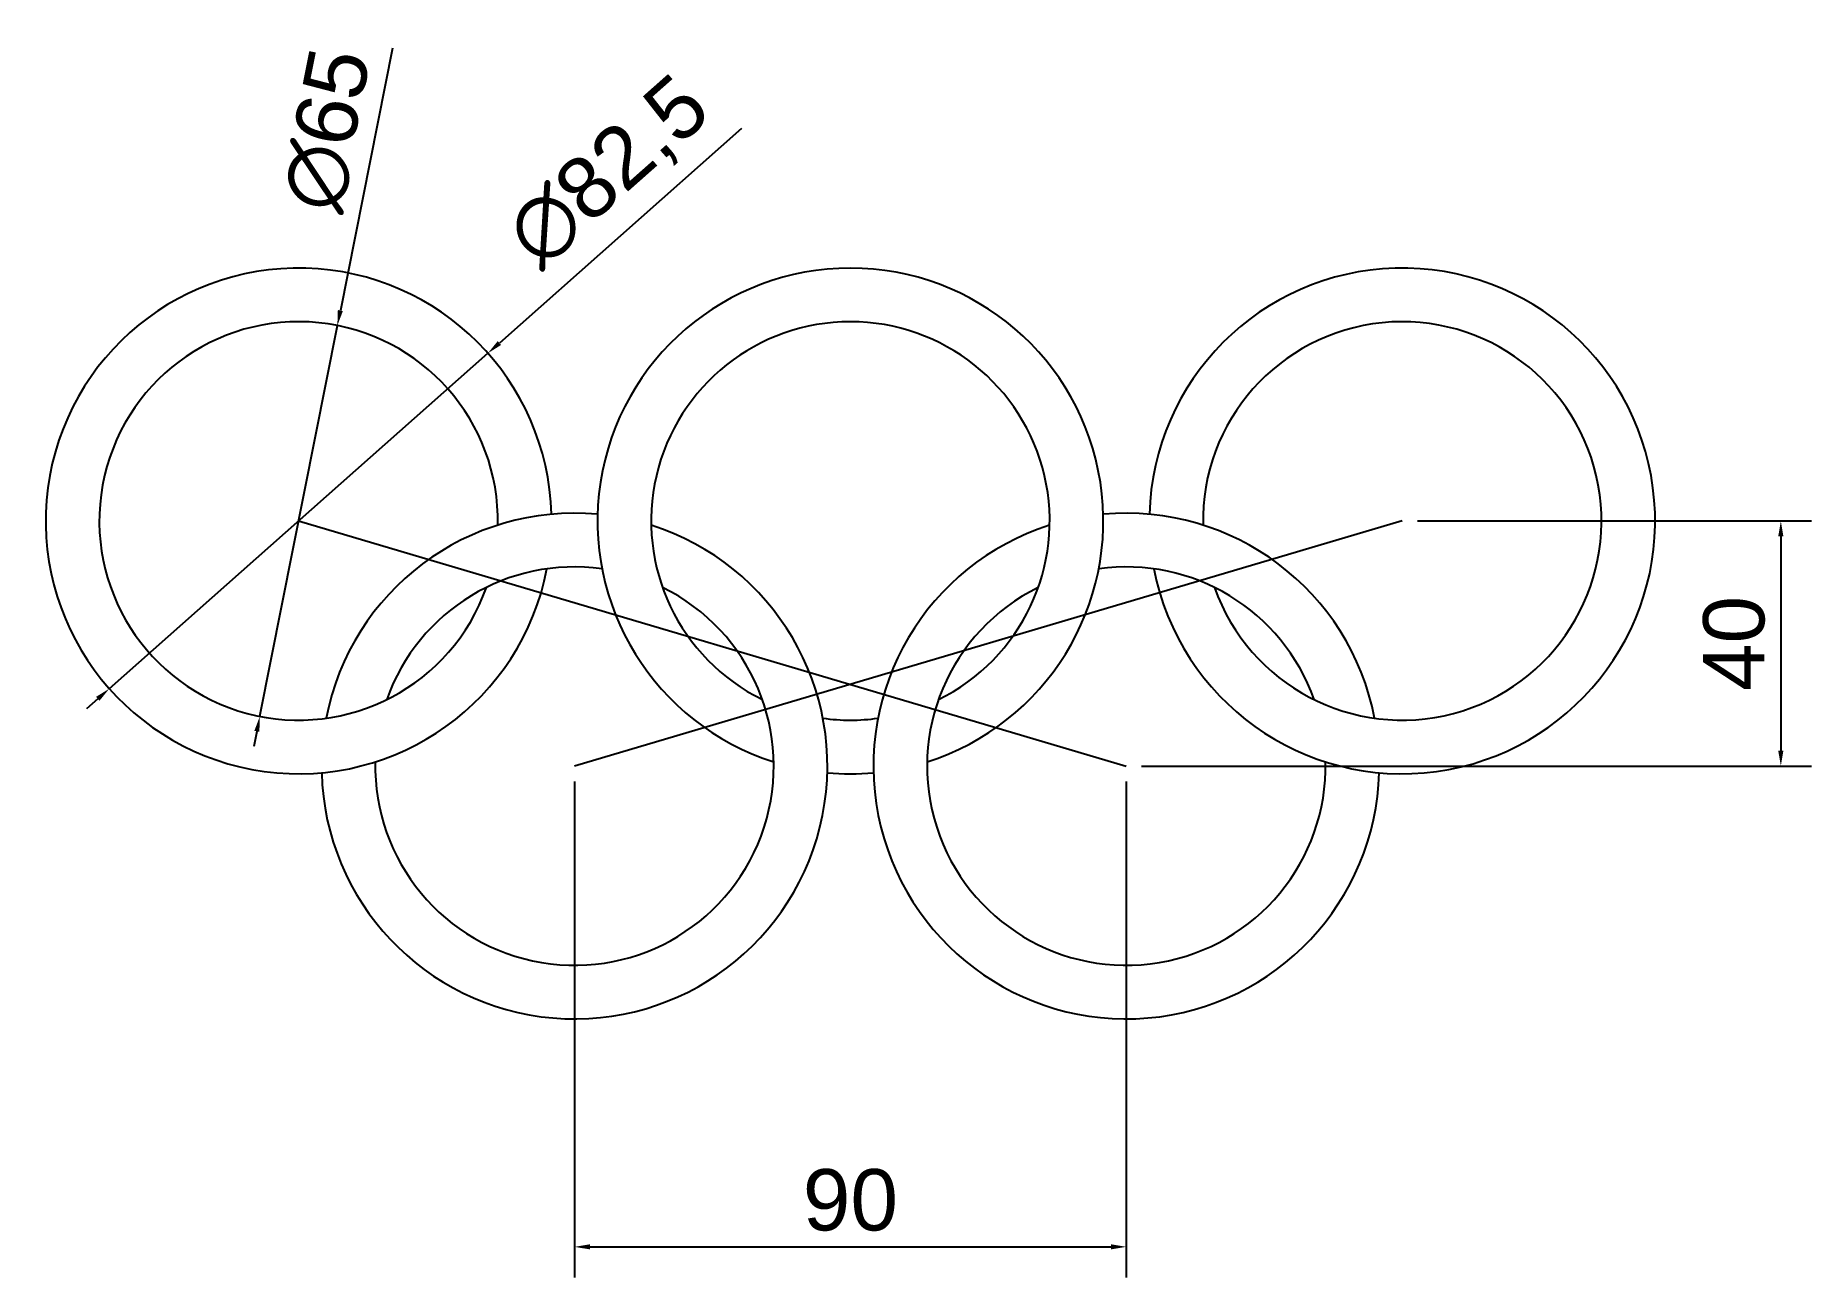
# Model space of a CAD drawing. Header units: millimetres. Extents: x -133 to 157, y -103 to 99.
import ezdxf

# ---------------------------------------------------------------- set-up
doc = ezdxf.new("R2010")
doc.units = ezdxf.units.MM
doc.layers.add('Cotas', color=253, linetype='Continuous')
doc.styles.get("Standard").update_dxf_attribs({"font": 'arial.ttf'})
doc.dimstyles.new('ISO-25', dxfattribs={"dimtxt": 10, "dimasz": 2.5, "dimexe": 5, "dimexo": 2.5, "dimgap": 2.5, "dimtad": 1, "dimtxsty": 'Standard', "dimcen": 2.5, "dimadec": 0, "dimazin": 0, "dimtfac": 1, "dimtmove": 0, "dimatfit": 3, "dimfxl": 1, "dimarcsym": 0})

# ---------------------------------------------------------------- blocks, each defined once
blk = doc.blocks.new('*D28')
at = {"layer": 'Cotas', "color": 0, "lineweight": -2, "transparency": 16777216}
for p, q in [((-74.77, 97.12), (-83.26, 54.33)), ((-96.39, -11.88), (-83.75, 51.88)), ((-96.88, -14.33), (-97.37, -16.78))]:
    blk.add_line(p, q, dxfattribs=at)
at = {"layer": 'Cotas', "color": 0, "transparency": 16777216}
for points in [[(-83.67, 54.41), (-82.85, 54.25), (-83.75, 51.88)], [(-97.29, -14.25), (-96.47, -14.41), (-96.39, -11.88)]]:
    blk.add_solid(points, dxfattribs=at)
at = {"layer": 'Defpoints', "color": 0, "transparency": 16777216}
for p in [(-83.75, 51.88), (-96.39, -11.88)]:
    blk.add_point(p, dxfattribs=at)
at = {"layer": 'Cotas', "color": 0, "transparency": 16777216, "insert": (-85.45, 83.8), "char_height": 10, "attachment_point": 5, "rotation": 78.7809}
blk.add_mtext('∅65', dxfattribs=at)
blk = doc.blocks.new('*D27')
at = {"layer": 'Cotas', "color": 0, "lineweight": -2, "transparency": 16777216}
for p, q in [((-17.81, 84.03), (-57.32, 49.01)), ((-120.94, -7.36), (-59.2, 47.36)), ((-122.82, -9.01), (-124.69, -10.67))]:
    blk.add_line(p, q, dxfattribs=at)
at = {"layer": 'Cotas', "color": 0, "transparency": 16777216}
for points in [[(-57.6, 49.33), (-57.05, 48.7), (-59.2, 47.36)], [(-123.09, -8.7), (-122.54, -9.33), (-120.94, -7.36)]]:
    blk.add_solid(points, dxfattribs=at)
at = {"layer": 'Defpoints', "color": 0, "transparency": 16777216}
for p in [(-59.2, 47.36), (-120.94, -7.36)]:
    blk.add_point(p, dxfattribs=at)
at = {"layer": 'Cotas', "color": 0, "transparency": 16777216, "insert": (-39.25, 76.62), "char_height": 10, "attachment_point": 5, "rotation": 41.5423}
blk.add_mtext('∅82,5', dxfattribs=at)
blk = doc.blocks.new('*D21')
at = {"layer": 'Cotas', "color": 0, "lineweight": -2, "transparency": 16777216}
for p, q in [((-45.07, -22.5), (-45.07, -103.44)), ((44.93, -22.5), (44.93, -103.44)), ((-42.57, -98.44), (42.43, -98.44))]:
    blk.add_line(p, q, dxfattribs=at)
at = {"layer": 'Cotas', "color": 0, "transparency": 16777216}
for points in [[(-42.57, -98.02), (-42.57, -98.85), (-45.07, -98.44)], [(42.43, -98.02), (42.43, -98.85), (44.93, -98.44)]]:
    blk.add_solid(points, dxfattribs=at)
at = {"layer": 'Defpoints', "color": 0, "transparency": 16777216}
for p in [(-45.07, -20), (44.93, -20), (44.93, -98.44)]:
    blk.add_point(p, dxfattribs=at)
at = {"layer": 'Cotas', "color": 0, "transparency": 16777216, "insert": (-0.07, -90.83), "char_height": 10, "attachment_point": 5}
blk.add_mtext('90', dxfattribs=at)
blk = doc.blocks.new('*D22')
at = {"layer": 'Cotas', "color": 0, "lineweight": -2, "transparency": 16777216}
for p, q in [((92.43, 20), (156.68, 20)), ((151.68, 17.5), (151.68, -17.5)), ((47.43, -20), (156.68, -20))]:
    blk.add_line(p, q, dxfattribs=at)
at = {"layer": 'Cotas', "color": 0, "transparency": 16777216}
for points in [[(151.26, 17.5), (152.09, 17.5), (151.68, 20)], [(151.26, -17.5), (152.09, -17.5), (151.68, -20)]]:
    blk.add_solid(points, dxfattribs=at)
at = {"layer": 'Defpoints', "color": 0, "transparency": 16777216}
for p in [(89.93, 20), (44.93, -20), (151.68, -20)]:
    blk.add_point(p, dxfattribs=at)
at = {"layer": 'Cotas', "color": 0, "transparency": 16777216, "insert": (144.07, 0), "char_height": 10, "attachment_point": 5, "rotation": 90}
blk.add_mtext('40', dxfattribs=at)
blk = doc.blocks.new('*U24')
for centre, radius, start, end in [((-90.07, 20), 41.25, 1.49737, 349.08248), ((-0.07, 20), 41.25, 287.65044, 252.34956), ((89.93, 20), 41.25, 190.91752, 178.50263), ((-90.07, 20), 32.5, 358.78016, 340.50483), ((-0.07, 20), 32.5, 296.2281, 243.7719), ((89.93, 20), 32.5, 199.49517, 181.21984), ((-45.07, -20), 41.25, 84.76444, 169.08248), ((44.93, -20), 41.25, 10.91752, 95.23556), ((-45.07, -20), 41.25, 181.49737, 72.34956), ((44.93, -20), 41.25, 107.65044, 358.50263), ((-45.07, -20), 32.5, 82.04724, 160.50483), ((44.93, -20), 32.5, 19.49517, 97.95276), ((-45.07, -20), 32.5, 178.78016, 63.7719), ((44.93, -20), 32.5, 116.2281, 1.21984), ((-0.07, 20), 32.5, 262.04724, 277.95276), ((-0.07, 20), 41.25, 264.76444, 275.23556)]:
    blk.add_arc(centre, radius, start, end)
at = {"layer": 'Cotas'}
for p, q in [((-90.07, 20), (44.93, -20)), ((89.93, 20), (-45.07, -20))]:
    blk.add_line(p, q, dxfattribs=at)
for p1, p2, picture, middle in [((-96.393, -11.879), (-83.746, 51.879), '*D28', (-77.718, 82.27)), ((-120.944, -7.356), (-59.195, 47.356), '*D27', (-33.497, 70.126))]:
    dim = blk.add_diameter_dim_2p(p1=p1, p2=p2, dimstyle='ISO-25', dxfattribs=at)
    dim.commit()
    dim.dimension.update_dxf_attribs({"geometry": picture, "text_midpoint": middle, "dimtype": 163})
dim = blk.add_linear_dim(base=(151.678, -20), p1=(89.93, 20), p2=(44.93, -20), angle=90, dimstyle='ISO-25', dxfattribs=at)
dim.commit()
dim.dimension.update_dxf_attribs({"geometry": '*D22', "text_midpoint": (144.072, 0)})
dim = blk.add_linear_dim(base=(44.93, -98.438), p1=(-45.07, -20), p2=(44.93, -20), dimstyle='ISO-25', dxfattribs=at)
dim.commit()
dim.dimension.update_dxf_attribs({"geometry": '*D21', "text_midpoint": (-0.07, -90.832)})

msp = doc.modelspace()

# ---------------------------------------------------------------- block references
msp.add_blockref('*U24', (0, 0))

doc.saveas('drawing.dxf')
